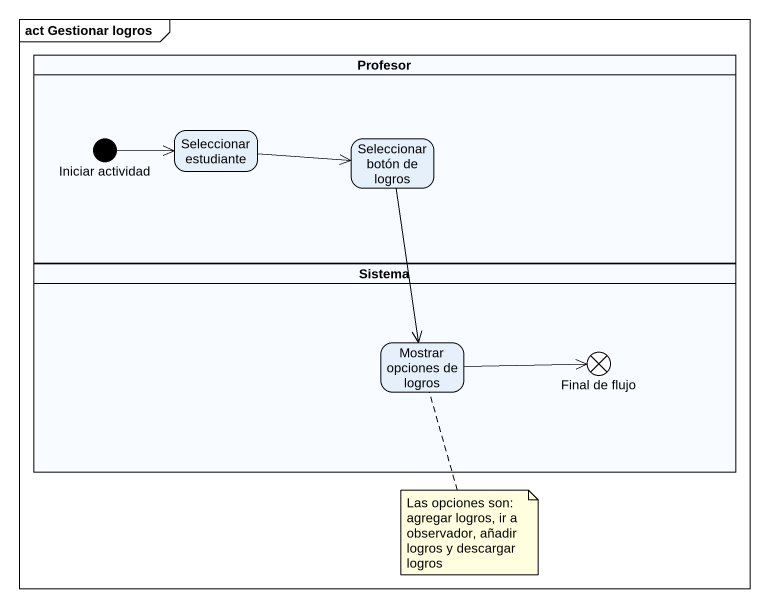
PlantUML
@startuml
mainframe act Gestionar logros
hide empty description
state Profesor <<partition>> {
  state "Iniciar actividad" as Iniciar_actividad <<start>>
  state "Seleccionar estudiante" as Seleccionar_estudiante
  state "Seleccionar botón de logros" as Seleccionar_botón_de_logros
}
state Sistema <<partition>> {
  state "Mostrar opciones de logros" as Mostrar_opciones_de_logros
  state "Final de flujo" as Final_de_flujo <<end>>
}
Iniciar_actividad -right-> Seleccionar_estudiante
Seleccionar_estudiante -right-> Seleccionar_botón_de_logros
Seleccionar_botón_de_logros --> Mostrar_opciones_de_logros
Mostrar_opciones_de_logros -right-> Final_de_flujo
note bottom of Mostrar_opciones_de_logros : Las opciones son: agregar logros, ir a observador, añadir logros y descargar logros
@enduml
